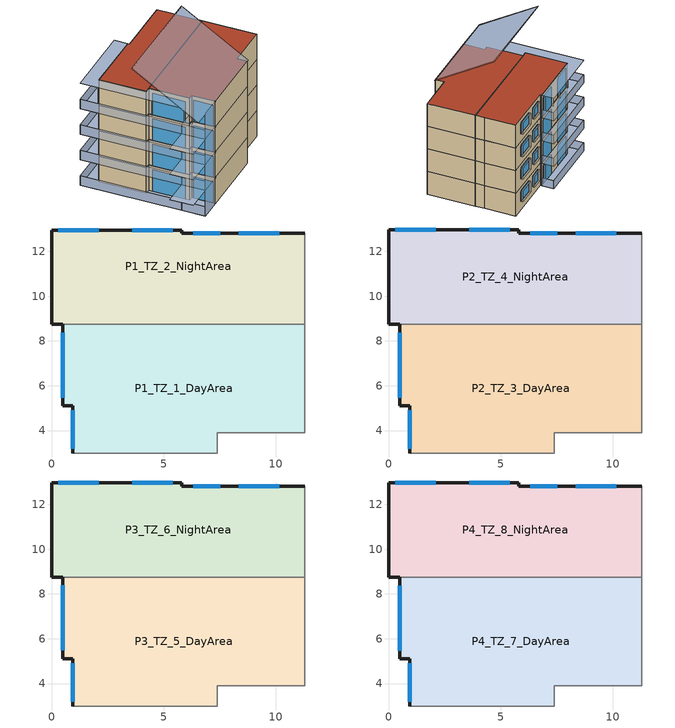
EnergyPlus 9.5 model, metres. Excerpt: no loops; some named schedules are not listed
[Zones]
P1_TZ_1_DayArea
 floor adiabatic (SLAB_INT_FROMABOVE): 11.3,8.75 11.3,3.9 7.4,3.9 7.4,3 0.95,3 0.95,5.1 0.5,5.1 0.5,8.75 z4
 wall outside (FACADE): 0.5,8.75 0.5,5.1 0.95,5.1 0.95,3 z4:6.5
 wall adiabatic (PARTY_WALL): 0.95,3 7.4,3 7.4,3.9 11.3,3.9 11.3,8.75 z4:6.5
 wall to P1_TZ_2_NightArea (PARTITIONS): 11.3,8.75 0.5,8.75 z4:6.5
 window (WINDOW): 0.95,4.91 0.95,3.18 / 0.5,8.37 0.5,5.47 z4:6.1
P1_TZ_2_NightArea
 floor outside (SLAB_INT_FROMABOVE): 11.3,12.8 11.3,9.7 0,9.7 0,12.95 5.8,12.95 5.8,12.8 z4
 floor adiabatic (SLAB_INT_FROMABOVE): 11.3,9.7 11.3,8.75 0,8.75 0,9.7 z4
 wall outside (FACADE): 11.3,12.8 5.8,12.8 5.8,12.95 0,12.95 0,8.75 0.5,8.75 z4:6.5
 wall adiabatic (PARTY_WALL): 11.3,8.75 11.3,9.7 11.3,12.8 z4:6.5
 window (WINDOW): 7.53,12.8 6.32,12.8 / 10.15,12.8 8.35,12.8 z4.9:6.1; 2.1,12.95 0.3,12.95 / 5.4,12.95 3.6,12.95 z4:6.1
P2_TZ_3_DayArea
 floor to P1_TZ_1_DayArea (SLAB_INT_FROMABOVE): 11.3,8.75 11.3,3.9 7.4,3.9 7.4,3 0.95,3 0.95,5.1 0.5,5.1 0.5,8.75 z6.5
 wall outside (FACADE): 0.5,8.75 0.5,5.1 0.95,5.1 0.95,3 z6.5:9
 wall adiabatic (PARTY_WALL): 0.95,3 7.4,3 7.4,3.9 11.3,3.9 11.3,8.75 z6.5:9
 wall to P2_TZ_4_NightArea (PARTITIONS): 11.3,8.75 0.5,8.75 z6.5:9
 window (WINDOW): 0.95,4.91 0.95,3.18 / 0.5,8.37 0.5,5.47 z6.5:8.6
P2_TZ_4_NightArea
 floor to P1_TZ_2_NightArea (SLAB_INT_FROMABOVE): 11.3,12.8 11.3,8.75 0,8.75 0,12.95 5.8,12.95 5.8,12.8 z6.5
 wall outside (FACADE): 11.3,12.8 5.8,12.8 5.8,12.95 0,12.95 0,8.75 0.5,8.75 z6.5:9
 wall adiabatic (PARTY_WALL): 11.3,8.75 11.3,9.7 11.3,12.8 z6.5:9
 window (WINDOW): 7.53,12.8 6.32,12.8 / 10.15,12.8 8.35,12.8 z7.4:8.6; 2.1,12.95 0.3,12.95 / 5.4,12.95 3.6,12.95 z6.5:8.6
P3_TZ_5_DayArea
 floor to P2_TZ_3_DayArea (SLAB_INT_FROMABOVE): 11.3,8.75 11.3,3.9 7.4,3.9 7.4,3 0.95,3 0.95,5.1 0.5,5.1 0.5,8.75 z9
 wall outside (FACADE): 0.5,8.75 0.5,5.1 0.95,5.1 0.95,3 z9:11.5
 wall adiabatic (PARTY_WALL): 0.95,3 7.4,3 7.4,3.9 11.3,3.9 11.3,8.75 z9:11.5
 wall to P3_TZ_6_NightArea (PARTITIONS): 11.3,8.75 0.5,8.75 z9:11.5
 window (WINDOW): 0.95,4.91 0.95,3.18 / 0.5,8.38 0.5,5.48 z9:11.1
P3_TZ_6_NightArea
 floor to P2_TZ_4_NightArea (SLAB_INT_FROMABOVE): 11.3,12.8 11.3,8.75 0,8.75 0,12.95 5.8,12.95 5.8,12.8 z9
 wall outside (FACADE): 11.3,12.8 5.8,12.8 5.8,12.95 0,12.95 0,8.75 0.5,8.75 z9:11.5
 wall adiabatic (PARTY_WALL): 11.3,8.75 11.3,9.7 11.3,12.8 z9:11.5
 window (WINDOW): 7.53,12.8 6.32,12.8 / 10.15,12.8 8.35,12.8 z9.9:11.1; 2.1,12.95 0.3,12.95 / 5.4,12.95 3.6,12.95 z9:11.1
P4_TZ_7_DayArea
 floor to P3_TZ_5_DayArea (SLAB_INT_FROMABOVE): 11.3,8.75 11.3,3.9 7.4,3.9 7.4,3 0.95,3 0.95,5.1 0.5,5.1 0.5,8.75 z11.5
 wall outside (FACADE): 0.5,8.75 0.5,5.1 0.95,5.1 0.95,3 z11.5:14
 wall adiabatic (PARTY_WALL): 0.95,3 7.4,3 7.4,3.9 11.3,3.9 11.3,8.75 z11.5:14
 wall to P4_TZ_8_NightArea (PARTITIONS): 11.3,8.75 0.5,8.75 z11.5:14
 window (WINDOW): 0.95,4.91 0.95,3.18 / 0.5,8.36 0.5,5.46 z11.5:13.6
 roof outside (ROOF): 0.5,8.75 0.5,5.1 0.95,5.1 0.95,3 7.4,3 7.4,3.9 11.3,3.9 11.3,8.75 z14
P4_TZ_8_NightArea
 floor to P3_TZ_6_NightArea (SLAB_INT_FROMABOVE): 11.3,12.8 11.3,8.75 0,8.75 0,12.95 5.8,12.95 5.8,12.8 z11.5
 wall outside (FACADE): 11.3,12.8 5.8,12.8 5.8,12.95 0,12.95 0,8.75 0.5,8.75 z11.5:14
 wall adiabatic (PARTY_WALL): 11.3,8.75 11.3,9.7 11.3,12.8 z11.5:14
 window (WINDOW): 7.53,12.8 6.32,12.8 / 10.15,12.8 8.35,12.8 z12.4:13.6; 2.1,12.95 0.3,12.95 / 5.4,12.95 3.6,12.95 z11.5:13.6
 roof outside (ROOF): 0,12.95 0,8.75 11.3,8.75 11.3,12.8 5.8,12.8 5.8,12.95 z14
shading: 5.8,12.95 5.8,14.15 / 5.8,14.15 -1.05,14.15 / 0.5,5.1 -1.05,5.11 / -1.05,14.15 -1.05,5.11 / -1.05,5.11 -1.05,3 z4:4.9; 0.95,3 -1.05,3 z6.5:9; 0.95,3 -1.05,3 z4:6.5; 0.5,5.1 -1.05,5.11 / 5.8,12.95 5.8,14.15 / 5.8,14.15 -1.05,14.15 / -1.05,14.15 -1.05,5.11 / -1.05,5.11 -1.05,3 z6.5:7.4; 10.15,12.8 10.15,13 / 8.35,13 8.35,12.8 / 7.53,12.8 7.53,13 / 6.32,13 6.32,12.8 z4.9:6.1; 0.75,3.19 0.95,3.19 / 0.75,4.91 0.95,4.91 z8.99:11.09; 0.5,5.1 -1.05,5.11 / 5.8,12.95 5.8,14.15 / 5.8,14.15 -1.05,14.15 / -1.05,14.15 -1.05,5.11 / -1.05,5.11 -1.05,3 z9:9.9; 0.3,5.47 0.5,5.47 z9:11.1; 0.95,3 -1.05,3 z9:11.5; 0.5,5.1 -1.05,5.11 / 5.8,12.95 5.8,14.15 / 5.8,14.15 -1.05,14.15 / -1.05,14.15 -1.05,5.11 / -1.05,5.11 -1.05,3 z11.5:12.4; 0.3,5.47 0.5,5.47 / 3.6,13.15 3.6,12.95 / 0.3,8.38 0.5,8.38 / 0.3,13.15 0.3,12.95 / 2.1,12.95 2.1,13.15 / 5.4,12.95 5.4,13.15 z11.5:13.6; 0.95,3 -1.05,3 z11.5:14; 6.32,13 6.32,12.8 / 10.15,12.8 10.15,13 / 8.35,13 8.35,12.8 / 7.53,12.8 7.53,13 z12.4:13.6; 0.75,4.91 0.95,4.91 / 0.75,3.19 0.95,3.19 z11.49:13.59; 10.15,12.8 10.15,13 / 6.32,13 6.32,12.8 / 7.53,12.8 7.53,13 / 8.35,13 8.35,12.8 z7.4:8.6; 5.4,12.95 5.4,13.15 / 0.75,3.19 0.95,3.19 / 0.75,4.92 0.95,4.92 z4:6.1; 0.75,3.19 0.95,3.19 / 0.75,4.91 0.95,4.91 z6.49:8.59; 10.15,12.8 10.15,13 / 8.35,13 8.35,12.8 / 6.32,13 6.32,12.8 / 7.53,12.8 7.53,13 z9.9:11.1; 0,8.75 0,5.1 0.5,5.1 -1.05,5.1 -1.05,3 0.95,3 0.95,5.1 0.5,5.1 0.5,8.75 z4; -1.05,14.15 -1.05,3 0.95,3 0.95,5.1 0.5,5.1 0.5,8.75 0,8.75 0,12.95 5.8,12.95 5.8,14.15 z14; -1.05,14.15 -1.05,5.11 0,5.1 0,12.95 5.8,12.95 5.8,14.15 z4; -1.05,14.15 -1.05,5.11 0,5.1 0,12.95 5.8,12.95 5.8,14.15 z6.5; 0.5,5.1 -1.05,5.1 -1.05,5.11 z9; 0,8.75 0,5.1 -1.05,5.11 -1.05,3 0.95,3 0.95,5.1 0.5,5.1 0.5,8.75 z9; 0,8.75 0,5.1 0.5,5.1 -1.05,5.1 -1.05,3 0.95,3 0.95,5.1 0.5,5.1 0.5,8.75 z6.5; -1.05,5.11 -1.05,5.1 0.5,5.1 z6.5; -1.05,14.15 -1.05,5.11 0,5.1 0,12.95 5.8,12.95 5.8,14.15 z6.5; -3.45,5.1 -3.45,3 -1.05,3 -1.05,5.1 z6.5; -1.05,14.15 -1.05,5.11 0,5.1 0,12.95 5.8,12.95 5.8,14.15 z9; 0,8.75 0,5.1 0.5,5.1 -1.05,5.1 -1.05,3 0.95,3 0.95,5.1 0.5,5.1 0.5,8.75 z9; -1.05,5.11 -1.05,5.1 0.5,5.1 z9; 0.3,8.38 0.3,5.47 0.5,5.47 0.5,8.38 z11.1; -3.45,5.1 -3.45,3 -1.05,3 -1.05,5.1 z9; -1.05,14.15 -1.05,5.11 0,5.1 0,12.95 5.8,12.95 5.8,14.15 z11.5; 0,8.75 0,5.1 0.5,5.1 -1.05,5.1 -1.05,3 0.95,3 0.95,5.1 0.5,5.1 0.5,8.75 z11.5; 3.6,13.15 3.6,12.95 5.4,12.95 5.4,13.15 z13.6; -1.05,5.11 -1.05,5.1 0.5,5.1 z11.5; 0.3,13.15 0.3,12.95 2.1,12.95 2.1,13.15 z13.6; 0.3,8.38 0.3,5.47 0.5,5.47 0.5,8.38 z13.6; 6.32,13 6.32,12.8 7.53,12.8 7.53,13 z13.6; 0.75,4.91 0.75,3.19 0.95,3.19 0.95,4.91 z13.59; -3.45,5.1 -3.45,3 -1.05,3 -1.05,5.1 z11.5; 8.35,13 8.35,12.8 10.15,12.8 10.15,13 z7.4; 8.35,13 8.35,12.8 10.15,12.8 10.15,13 z6.1; 8.35,13 8.35,12.8 10.15,12.8 10.15,13 z4.9; 6.32,13 6.32,12.8 7.53,12.8 7.53,13 z6.1; 6.32,13 6.32,12.8 7.53,12.8 7.53,13 z4.9; 0.75,4.91 0.75,3.18 0.95,3.18 0.95,4.91 z8.59; 0.75,4.92 0.75,3.19 0.95,3.19 0.95,4.92 z6.1; 6.32,13 6.32,12.8 7.53,12.8 7.53,13 z8.6; 6.32,13 6.32,12.8 7.53,12.8 7.53,13 z11.1; 6.32,13 6.32,12.8 7.53,12.8 7.53,13 z7.4; 6.32,13 6.32,12.8 7.53,12.8 7.53,13 z9.9; 6.32,13 6.32,12.8 7.53,12.8 7.53,13 z12.4; 8.35,13 8.35,12.8 10.15,12.8 10.15,13 z9.9; 8.35,13 8.35,12.8 10.15,12.8 10.15,13 z12.4; 8.35,13 8.35,12.8 10.15,12.8 10.15,13 z8.6; 8.35,13 8.35,12.8 10.15,12.8 10.15,13 z11.1; 8.35,13 8.35,12.8 10.15,12.8 10.15,13 z13.6; 7.54,8.95,17.69 7.54,3.01,13.98 -2.46,3.01,13.98 -2.46,8.95,17.69; 7.54,8.94,17.71 7.54,8.95,17.69 -2.46,8.95,17.69 -2.46,8.94,17.71; 7.54,3,14 7.54,3.01,13.98 7.54,8.95,17.69 7.54,8.94,17.71; -2.46,8.94,17.71 -2.46,8.95,17.69 -2.46,3.01,13.98 -2.46,3,14; -2.46,3,14 -2.46,3.01,13.98 7.54,3.01,13.98 7.54,3,14; -2.46,8.94,17.71 -2.46,3,14 7.54,3,14 7.54,8.94,17.71
[Building]
Building: North Axis {deg}=0; Terrain=Suburbs; Loads Convergence Tolerance Value {W}=0.04; Temperature Convergence Tolerance Value {deltaC}=0.4; Solar Distribution=FullExterior; Maximum Number of Warmup Days=25; Minimum Number of Warmup Days=6
[Site:Location]
Irec_Tarrasa: Latitude {deg}=41.5715; Longitude {deg}=2.01178; Time Zone {hr}=1; Elevation {m}=316
[SizingPeriod:DesignDay] Day of Month=15; Humidity Condition Type=WetBulb; Barometric Pressure {Pa}=101252.9; Wind Direction {deg}=0; Rain Indicator=No; Snow Indicator=No
Name | Month | Day Type | Maximum Dry-Bulb Temperature {C} | Daily Dry-Bulb Temperature Range {deltaC} | Wetbulb or DewPoint at Maximum Dry-Bulb {C} | Wind Speed {m/s} | Daylight Saving Time Indicator | Solar Model Indicator | Sky Clearness
Summer Design Day in Sitio (01-01:31-12) Jul | 7 | SummerDesignDay | 30.2 | 7.5 | 23.6 | 0 | Yes | ASHRAEClearSky | 0.98
Winter Design Day in Sitio (01-01:31-12) | 1 | WinterDesignDay | 1.2 | 0 | 1.2 | 11.1 | No |  | 0
[Site:GroundTemperature:BuildingSurface]
18, 18, 18, 18, 18, 18, 18, 18, 18, 18, 18, 18
[Site:GroundTemperature:FCfactorMethod]
9.17, 8.53, 9.66, 11.44, 16.1, 19.7, 22.12, 22.86, 21.6, 18.81, 15.08, 11.62
[Site:GroundTemperature:Shallow]
18, 18, 18, 18, 18, 18, 18, 18, 18, 18, 18, 18
[Site:GroundTemperature:Deep]
18, 18, 18, 18, 18, 18, 18, 18, 18, 18, 18, 18
[Site:GroundReflectance]
0.2, 0.2, 0.2, 0.2, 0.2, 0.2, 0.2, 0.2, 0.2, 0.2, 0.2, 0.2
[Site:GroundReflectance:SnowModifier]
2, 2
[Site:WaterMainsTemperature]
Calculation Method=Correlation; Annual Average Outdoor Air Temperature {C}=10; Maximum Difference In Monthly Average Outdoor Air Temperatures {deltaC}=20
[Site:GroundTemperature:Undisturbed:KusudaAchenbach]
Ground Heat Exchanger Vertical Borehole Ground Temps: 0.6926, 920, 2551.09, 13.375, 3.2, 8
[Material] Roughness=Smooth; Thermal Absorptance=0.9; Solar Absorptance=0.7; Visible Absorptance=0.7
Name | Thickness {m} | Conductivity {W/m-K} | Density {kg/m3} | Specific Heat {J/kg-K}
Cement_Mortar_0.04 | 0.04 | 1.4 | 2000 | 1000
Flooring_0.02 | 0.02 | 2.3 | 2600 | 1000
Hollor_Brick_0.07_heavyIREC | 0.07 | 0.49 | 1200 | 920
Hollow_Brick_0.05_heavyIREC | 0.05 | 0.49 | 1200 | 920
Hollow_Brick_0.14_heavyIREC | 0.14 | 0.49 | 1200 | 920
Insulation_EPS_0.015 | 0.015 | 0.04 | 15 | 1450
Insulation_XPS_0.05 | 0.05 | 0.04 | 80 | 1450
Plaster_Ext_0.02 | 0.02 | 0.87 | 1600 | 1000
Plaster_In_0.02 | 0.02 | 0.3 | 800 | 1080
Roof_Tile_0.008 | 0.008 | 230 | 2700 | 880
Slab_Unid_ConcreteBlocks_0.2_heavyIREC | 0.2 | 1.25 | 1500 | 1000
[Material:AirGap]
Air_Gap_0.2: Thermal Resistance {m2-K/W}=0.18
[WindowMaterial:SimpleGlazingSystem]
Glass_4/6/6+Aluminium_Frame: U-Factor {W/m2-K}=3.4; Solar Heat Gain Coefficient=0.79; Visible Transmittance=0.82
[Construction]
FACADE: Plaster_Ext_0.02, Hollow_Brick_0.14_heavyIREC, Insulation_EPS_0.015, Hollow_Brick_0.05_heavyIREC, Plaster_In_0.02
PARTITIONS: Plaster_In_0.02, Hollor_Brick_0.07_heavyIREC, Plaster_In_0.02
PARTY_WALL: Plaster_In_0.02, Hollow_Brick_0.14_heavyIREC, Plaster_In_0.02
ROOF: Roof_Tile_0.008, Air_Gap_0.2, Insulation_XPS_0.05, Plaster_In_0.02, Slab_Unid_ConcreteBlocks_0.2_heavyIREC, Cement_Mortar_0.04, Flooring_0.02
SLAB_INT_FROMABOVE: Plaster_In_0.02, Slab_Unid_ConcreteBlocks_0.2_heavyIREC, Cement_Mortar_0.04, Flooring_0.02
WINDOW: Glass_4/6/6+Aluminium_Frame
[Zone] Part of Total Floor Area=Yes
P1_TZ_1_DayArea; P1_TZ_2_NightArea; P2_TZ_3_DayArea; P2_TZ_4_NightArea; P3_TZ_5_DayArea; P3_TZ_6_NightArea; P4_TZ_7_DayArea; P4_TZ_8_NightArea
[InternalMass] Construction=PARTITIONS
Name | Zone or ZoneList | Surface Area {m2}
PART_P1_TZ1_1 | P1_TZ_1_DayArea | 4.5
PART_P1_TZ1_2 | P1_TZ_1_DayArea | 3
PART_P1_TZ1_3 | P1_TZ_1_DayArea | 2.875
PART_P1_TZ1_4 | P1_TZ_1_DayArea | 5.25
PART_P1_TZ1_5 | P1_TZ_1_DayArea | 7.875
PART_P1_TZ1_7 | P1_TZ_1_DayArea | 4.25
PART_P1_TZ1_8 | P1_TZ_1_DayArea | 9.125
PART_P1_TZ1_9 | P1_TZ_1_DayArea | 16.125
PART_P1_TZ2_1 | P1_TZ_2_NightArea | 10.125
PART_P1_TZ2_2 | P1_TZ_2_NightArea | 7
PART_P1_TZ2_3 | P1_TZ_2_NightArea | 8.125
PART_P1_TZ2_4 | P1_TZ_2_NightArea | 5.625
PART_P1_TZ2_5 | P1_TZ_2_NightArea | 2.375
PART_P1_TZ2_6 | P1_TZ_2_NightArea | 7.75
PART_P2_TZ3_2 | P2_TZ_3_DayArea | 4.5
PART_P2_TZ3_3 | P2_TZ_3_DayArea | 16.125
PART_P2_TZ3_4 | P2_TZ_3_DayArea | 3
PART_P2_TZ3_5 | P2_TZ_3_DayArea | 9.125
PART_P2_TZ3_6 | P2_TZ_3_DayArea | 2.875
PART_P2_TZ3_7 | P2_TZ_3_DayArea | 7.875
PART_P2_TZ3_8 | P2_TZ_3_DayArea | 5.25
PART_P2_TZ3_9 | P2_TZ_3_DayArea | 4.25
PART_P2_TZ4_1 | P2_TZ_4_NightArea | 8.125
PART_P2_TZ4_2 | P2_TZ_4_NightArea | 10.125
PART_P2_TZ4_3 | P2_TZ_4_NightArea | 7
PART_P2_TZ4_4 | P2_TZ_4_NightArea | 7.75
PART_P2_TZ4_5 | P2_TZ_4_NightArea | 2.375
PART_P2_TZ4_6 | P2_TZ_4_NightArea | 5.625
PART_P3_TZ5_1 | P3_TZ_5_DayArea | 16.125
PART_P3_TZ5_2 | P3_TZ_5_DayArea | 5.25
PART_P3_TZ5_3 | P3_TZ_5_DayArea | 3
PART_P3_TZ5_4 | P3_TZ_5_DayArea | 2.875
PART_P3_TZ5_5 | P3_TZ_5_DayArea | 4.5
PART_P3_TZ5_6 | P3_TZ_5_DayArea | 7.875
PART_P3_TZ5_7 | P3_TZ_5_DayArea | 9.125
PART_P3_TZ5_8 | P3_TZ_5_DayArea | 4.25
PART_P3_TZ6_1 | P3_TZ_6_NightArea | 7
PART_P3_TZ6_2 | P3_TZ_6_NightArea | 8.125
PART_P3_TZ6_3 | P3_TZ_6_NightArea | 2.375
PART_P3_TZ6_4 | P3_TZ_6_NightArea | 7.75
PART_P3_TZ6_5 | P3_TZ_6_NightArea | 10.125
PART_P3_TZ6_6 | P3_TZ_6_NightArea | 5.625
PART_P4_TZ7_1 | P4_TZ_7_DayArea | 16.125
PART_P4_TZ7_2 | P4_TZ_7_DayArea | 5.25
PART_P4_TZ7_3 | P4_TZ_7_DayArea | 3
PART_P4_TZ7_4 | P4_TZ_7_DayArea | 2.875
PART_P4_TZ7_5 | P4_TZ_7_DayArea | 4.5
PART_P4_TZ7_6 | P4_TZ_7_DayArea | 7.875
PART_P4_TZ7_7 | P4_TZ_7_DayArea | 9.125
PART_P4_TZ7_8 | P4_TZ_7_DayArea | 4.25
PART_P4_TZ8_1 | P4_TZ_8_NightArea | 7
PART_P4_TZ8_2 | P4_TZ_8_NightArea | 8.125
PART_P4_TZ8_3 | P4_TZ_8_NightArea | 2.375
PART_P4_TZ8_4 | P4_TZ_8_NightArea | 7.75
PART_P4_TZ8_5 | P4_TZ_8_NightArea | 10.125
PART_P4_TZ8_6 | P4_TZ_8_NightArea | 5.625
[People] Number of People Calculation Method=People; Number of People=1; Activity Level Schedule=Activity_level_110.7; Carbon Dioxide Generation Rate {m3/s-W}=3.82e-08; Enable ASHRAE 55 Comfort Warnings=No; Mean Radiant Temperature Calculation Type=ZoneAveraged; Work Efficiency Schedule=Off; Clothing Insulation Calculation Method=ClothingInsulationSchedule; Air Velocity Schedule=AirVelocitySchedule_0.137; Thermal Comfort Model 1 Type=Fanger
Name | Zone or ZoneList | Number of People Schedule | Clothing Insulation Schedule
People P1_TZ_1_DayArea | P1_TZ_1_DayArea | PeopleZoneTZ1Yearly | Clothing_1_0.5_1
People P1_TZ_2_NightArea | P1_TZ_2_NightArea | PeopleZoneTZ2Yearly | Clothing_1_0.5_1night
People P2_TZ_3_DayArea | P2_TZ_3_DayArea | PeopleZoneTZ3Yearly | Clothing_1_0.5_1
People P2_TZ_4_NightArea | P2_TZ_4_NightArea | PeopleZoneTZ4Yearly | Clothing_1_0.5_1night
People P3_TZ_5_DayArea | P3_TZ_5_DayArea | PeopleZoneTZ5Yearly | Clothing_1_0.5_1
People P3_TZ_6_NightArea | P3_TZ_6_NightArea | PeopleZoneTZ6Yearly | Clothing_1_0.5_1night
People P4_TZ_7_DayArea | P4_TZ_7_DayArea | PeopleZoneTZ7Yearly | Clothing_1_0.5_1
People P4_TZ_8_NightArea | P4_TZ_8_NightArea | PeopleZoneTZ8Yearly | Clothing_1_0.5_1night
[Lights] Design Level Calculation Method=Watts/Area; Watts per Zone Floor Area {W/m2}=4; Fraction Radiant=0.42; Fraction Visible=0.18; Fraction Replaceable=1; Return Air Fraction Calculated from Plenum Temperature=No
Name | Zone or ZoneList | Schedule
TZ1_LIGHTS | P1_TZ_1_DayArea | LightZoneTZ1Yearly
TZ2_LIGHTS | P1_TZ_2_NightArea | LightZoneTZ2Yearly
TZ3_LIGHTS | P2_TZ_3_DayArea | LightZoneTZ3Yearly
TZ4_LIGHTS | P2_TZ_4_NightArea | LightZoneTZ4Yearly
TZ5_LIGHTS | P3_TZ_5_DayArea | LightZoneTZ5Yearly
TZ6_LIGHTS | P3_TZ_6_NightArea | LightZoneTZ6Yearly
TZ7_LIGHTS | P4_TZ_7_DayArea | LightZoneTZ7Yearly
TZ8_LIGHTS | P4_TZ_8_NightArea | LightZoneTZ8Yearly
[ElectricEquipment] Design Level Calculation Method=EquipmentLevel; Fraction Latent=0; Fraction Radiant=0
Name | Zone or ZoneList | Schedule | Design Level {W} | Fraction Lost
TZ1_ElectricAPP | P1_TZ_1_DayArea | AppliancesZoneTZ1Yearly | 1 | 0.7
TZ2_ElectricAPP | P1_TZ_2_NightArea | AppliancesZoneTZ2Yearly | 1 | 0.7
TZ3_ElectricAPP | P2_TZ_3_DayArea | AppliancesZoneTZ3Yearly | 1 | 0.7
TZ4_ElectricAPP | P2_TZ_4_NightArea | AppliancesZoneTZ4Yearly | 1 | 0.7
TZ5_ElectricAPP | P3_TZ_5_DayArea | AppliancesZoneTZ5Yearly | 1 | 0.7
TZ6_ElectricAPP | P3_TZ_6_NightArea | AppliancesZoneTZ6Yearly | 1 | 0.7
TZ7_ElectricAPP | P4_TZ_7_DayArea | AppliancesZoneTZ7Yearly | 1 | 0.7
TZ8_ElectricAPP | P4_TZ_8_NightArea | AppliancesZoneTZ8Yearly | 1 | 0.7
EV_fakeConsumption | P3_TZ_6_NightArea | EVdischarge_Dw3_schedule | 3700 | 1
[Daylighting:Controls] Daylighting Method=Splitflux; Lighting Control Type=Stepped; Minimum Input Power Fraction for Continuous or ContinuousOff Dimming Control=0; Minimum Light Output Fraction for Continuous or ContinuousOff Dimming Control=0; Number of Stepped Control Steps=1; Probability Lighting will be Reset When Needed in Manual Stepped Control=1; Glare Calculation Azimuth Angle of View Direction Clockwise from Zone y-Axis {deg}=0; Maximum Allowable Discomfort Glare Index=22; Fraction of Zone Controlled by Reference Point 1=1; Illuminance Setpoint at Reference Point 1 {lux}=200
Name | Zone | Glare Calculation Daylighting Reference Point | Daylighting Reference Point 1
LightingControl_TZ1 | P1_TZ_1_DayArea | Point_TZ1 | Point_TZ1
LightingControl_TZ3 | P2_TZ_3_DayArea | Point_TZ3 | Point_TZ3
LightingControl_TZ5 | P3_TZ_5_DayArea | Point_TZ5 | Point_TZ5
LightingControl_TZ7 | P4_TZ_7_DayArea | Point_TZ7 | Point_TZ7
[ZoneInfiltration:DesignFlowRate] Schedule=ON_VENT_YEARLY; Design Flow Rate Calculation Method=Flow/zone; Design Flow Rate {m3/s}=0.167; Constant Term Coefficient=1; Temperature Term Coefficient=0; Velocity Term Coefficient=0; Velocity Squared Term Coefficient=0
Name | Zone or ZoneList
P4_TZ_7_DayArea Infiltration | P4_TZ_7_DayArea
P4_TZ_8_NightArea Infiltration | P4_TZ_8_NightArea
P2_TZ_4_NightArea Infiltration | P2_TZ_4_NightArea
P2_TZ_3_DayArea Infiltration | P2_TZ_3_DayArea
P1_TZ_2_NightArea Infiltration | P1_TZ_2_NightArea
P1_TZ_1_DayArea Infiltration | P1_TZ_1_DayArea
P3_TZ_5_DayArea Infiltration | P3_TZ_5_DayArea
P3_TZ_6_NightArea Infiltration | P3_TZ_6_NightArea
[GroundHeatExchanger:System]
Ground Heat Exchanger Vertical Borehole: Design Flow Rate {m3/s}=0.001472; Undisturbed Ground Temperature Model Type=Site:GroundTemperature:Undisturbed:KusudaAchenbach; Undisturbed Ground Temperature Model=Ground Heat Exchanger Vertical Borehole Ground Temps; Ground Thermal Conductivity {W/m-K}=0.6926; Ground Thermal Heat Capacity {J/m3-K}=2.347e+06; GHE:Vertical:ResponseFactors Object=Ground Heat Exchanger Vertical Borehole Response Factors
[GroundHeatExchanger:Vertical:Properties]
Ground Heat Exchanger Vertical Borehole Properties: Depth of Top of Borehole {m}=1; Borehole Length {m}=76; Borehole Diameter {m}=0.127; Grout Thermal Conductivity {W/m-K}=0.6926; Grout Thermal Heat Capacity {J/m3-K}=3.90E+06; Pipe Thermal Conductivity {W/m-K}=0.38; Pipe Thermal Heat Capacity {J/m3-K}=1.77E+06; Pipe Outer Diameter {m}=0.0266667; Pipe Thickness {m}=0.00241285; U-Tube Distance {m}=0.0253977
[GroundHeatExchanger:ResponseFactors]
Ground Heat Exchanger Vertical Borehole Response Factors: GHE:Vertical:Properties Object=Ground Heat Exchanger Vertical Borehole Properties; Number of Boreholes=48; G-Function Reference Ratio=0.000836; g-Function Ln(T/Ts) Value 1=-15.7958; g-Function g Value 1=-0.868005; g-Function Ln(T/Ts) Value 2=-15.6469; g-Function g Value 2=-0.841532; g-Function Ln(T/Ts) Value 3=-15.498; g-Function g Value 3=-0.813862; g-Function Ln(T/Ts) Value 4=-15.3491; g-Function g Value 4=-0.784824; g-Function Ln(T/Ts) Value 5=-15.2003; g-Function g Value 5=-0.754311; g-Function Ln(T/Ts) Value 6=-15.0514; g-Function g Value 6=-0.72226; g-Function Ln(T/Ts) Value 7=-14.9025; g-Function g Value 7=-0.688635; g-Function Ln(T/Ts) Value 8=-14.7536; g-Function g Value 8=-0.653424; g-Function Ln(T/Ts) Value 9=-14.6047; g-Function g Value 9=-0.616633; g-Function Ln(T/Ts) Value 10=-14.4558; g-Function g Value 10=-0.578288; g-Function Ln(T/Ts) Value 11=-14.3069; g-Function g Value 11=-0.538426; g-Function Ln(T/Ts) Value 12=-14.158; g-Function g Value 12=-0.497093; g-Function Ln(T/Ts) Value 13=-14.0091; g-Function g Value 13=-0.454339; g-Function Ln(T/Ts) Value 14=-13.8602; g-Function g Value 14=-0.410206; g-Function Ln(T/Ts) Value 15=-13.7113; g-Function g Value 15=-0.364726; g-Function Ln(T/Ts) Value 16=-13.5624; g-Function g Value 16=-0.317904; g-Function Ln(T/Ts) Value 17=-13.4135; g-Function g Value 17=-0.269714; g-Function Ln(T/Ts) Value 18=-13.2646; g-Function g Value 18=-0.220096; g-Function Ln(T/Ts) Value 19=-13.1157; g-Function g Value 19=-0.168953; g-Function Ln(T/Ts) Value 20=-12.9668; g-Function g Value 20=-0.116163; g-Function Ln(T/Ts) Value 21=-12.8179; g-Function g Value 21=-0.061585; g-Function Ln(T/Ts) Value 22=-12.669; g-Function g Value 22=-0.005079; g-Function Ln(T/Ts) Value 23=-12.5202; g-Function g Value 23=0.05348; g-Function Ln(T/Ts) Value 24=-12.3713; g-Function g Value 24=0.114187; g-Function Ln(T/Ts) Value 25=-12.2224; g-Function g Value 25=0.177098; g-Function Ln(T/Ts) Value 26=-12.0735; g-Function g Value 26=0.242221; g-Function Ln(T/Ts) Value 27=-11.9246; g-Function g Value 27=0.309516; g-Function Ln(T/Ts) Value 28=-11.7757; g-Function g Value 28=0.378895; g-Function Ln(T/Ts) Value 29=-11.6268; g-Function g Value 29=0.45023; g-Function Ln(T/Ts) Value 30=-11.4779; g-Function g Value 30=0.52336; g-Function Ln(T/Ts) Value 31=-11.329; g-Function g Value 31=0.598093; g-Function Ln(T/Ts) Value 32=-11.1801; g-Function g Value 32=0.674224; g-Function Ln(T/Ts) Value 33=-11.0312; g-Function g Value 33=0.751534; g-Function Ln(T/Ts) Value 34=-10.8823; g-Function g Value 34=0.829805; g-Function Ln(T/Ts) Value 35=-10.7334; g-Function g Value 35=0.908825; g-Function Ln(T/Ts) Value 36=-10.5845; g-Function g Value 36=0.988392; g-Function Ln(T/Ts) Value 37=-10.4356; g-Function g Value 37=1.068324; g-Function Ln(T/Ts) Value 38=-10.2867; g-Function g Value 38=1.148459; g-Function Ln(T/Ts) Value 39=-10.1378; g-Function g Value 39=1.228656; g-Function Ln(T/Ts) Value 40=-9.98895; g-Function g Value 40=1.308799; g-Function Ln(T/Ts) Value 41=-9.84005; g-Function g Value 41=1.388797; g-Function Ln(T/Ts) Value 42=-9.69116; g-Function g Value 42=1.468579; g-Function Ln(T/Ts) Value 43=-9.54226; g-Function g Value 43=1.548092; g-Function Ln(T/Ts) Value 44=-9.39337; g-Function g Value 44=1.627303; g-Function Ln(T/Ts) Value 45=-9.24447; g-Function g Value 45=1.706193; g-Function Ln(T/Ts) Value 46=-9.09558; g-Function g Value 46=1.784752; g-Function Ln(T/Ts) Value 47=-8.94668; g-Function g Value 47=1.862983; g-Function Ln(T/Ts) Value 48=-8.79779; g-Function g Value 48=1.940892; g-Function Ln(T/Ts) Value 49=-8.64889; g-Function g Value 49=2.018493; g-Function Ln(T/Ts) Value 50=-8.5; g-Function g Value 50=2.157703; g-Function Ln(T/Ts) Value 51=-7.8; g-Function g Value 51=2.501703; g-Function Ln(T/Ts) Value 52=-7.2; g-Function g Value 52=2.797436; g-Function Ln(T/Ts) Value 53=-6.5; g-Function g Value 53=3.152968; g-Function Ln(T/Ts) Value 54=-5.9; g-Function g Value 54=3.505222; g-Function Ln(T/Ts) Value 55=-5.2; g-Function g Value 55=4.087506; g-Function Ln(T/Ts) Value 56=-4.5; g-Function g Value 56=5.02706; g-Function Ln(T/Ts) Value 57=-3.963; g-Function g Value 57=5.984993; g-Function Ln(T/Ts) Value 58=-3.27; g-Function g Value 58=7.978769; g-Function Ln(T/Ts) Value 59=-2.864; g-Function g Value 59=9.421897; g-Function Ln(T/Ts) Value 60=-2.577; g-Function g Value 60=10.5647; g-Function Ln(T/Ts) Value 61=-2.171; g-Function g Value 61=12.3005; g-Function Ln(T/Ts) Value 62=-1.884; g-Function g Value 62=13.5863; g-Function Ln(T/Ts) Value 63=-1.191; g-Function g Value 63=16.6379; g-Function Ln(T/Ts) Value 64=-0.497; g-Function g Value 64=19.4823; g-Function Ln(T/Ts) Value 65=-0.274; g-Function g Value 65=20.2686; g-Function Ln(T/Ts) Value 66=-0.051; g-Function g Value 66=20.9871; g-Function Ln(T/Ts) Value 67=0.196; g-Function g Value 67=21.6847; g-Function Ln(T/Ts) Value 68=0.419; g-Function g Value 68=22.2335; g-Function Ln(T/Ts) Value 69=0.642; g-Function g Value 69=22.7048; g-Function Ln(T/Ts) Value 70=0.873; g-Function g Value 70=23.1172; g-Function Ln(T/Ts) Value 71=1.112; g-Function g Value 71=23.4673; g-Function Ln(T/Ts) Value 72=1.335; g-Function g Value 72=23.7293; g-Function Ln(T/Ts) Value 73=1.679; g-Function g Value 73=24.0285; g-Function Ln(T/Ts) Value 74=2.028; g-Function g Value 74=24.2321; g-Function Ln(T/Ts) Value 75=2.275; g-Function g Value 75=24.3315; g-Function Ln(T/Ts) Value 76=3.003; g-Function g Value 76=24.4938
[EnergyManagementSystem:Sensor]
Name | Output:Variable or Output:Meter Index Key | Output:Variable or Output:Meter
ControlChargeEV | Synerion 24M for electric car | Electric Storage Charge Power
BatChargeEnergy | Synerion 24M | Electric Storage Charge Energy
BatDischargeEnergy | Synerion 24M | Electric Storage Discharge Energy
EVBatChargeEnergy | Synerion 24M for electric car | Electric Storage Charge Energy
EVBatDischargeEnergy | Synerion 24M for electric car | Electric Storage Discharge Energy
PowerPurchased | Whole Building | Facility Total Purchased Electricity Rate
DemandPowerFacility | Whole Building | Facility Total Electricity Demand Rate
EnergyProduced | DC with inverter and Synerion 24M | Electric Load Center Produced Electricity Energy
Pump_onoff | Pump_onoff_sp | Schedule Value
SP_batteryPower | StorageChargeDischargeSchedule | Schedule Value
SP_EVbatteryPower | EVStorageChargeSchedule | Schedule Value
SolarAltitude | Environment | Site Solar Altitude Angle
DiffuseRad | Environment | Site Diffuse Solar Radiation Rate per Area
DirectRad | Environment | Site Direct Solar Radiation Rate per Area
[EnergyManagementSystem:Actuator]
StorageChargeScheduleActuator: Actuated Component Unique=StorageChargeSchedule; Actuated Component Type=Schedule:Compact; Actuated Component Control Type=Schedule Value
[Schedule:Day:Interval]
ON_VENT: No, 07:00, 0.5, 23:00, 0.5, 24:00, 0.5
ON_VENT_nightcooling: No, 07:00, 1, 22:00, 0.5, 24:00, 1
[Schedule:Day:List]
PeopleTz1day1: Average, 60, 0, 0, 0, 0, 0, 0, 0, 0, 0, 0, 0, 0, 0, 1, 1, 1, 0, 0, 0, 1, 2, 2, 2, 0
PeopleTz2day1: Average, 60, 2, 2, 2, 2, 2, 2, 2, 1, 0, 0, 0, 0, 0, 0, 0, 0, 0, 0, 0, 0, 0, 0, 0, 2
PeopleTz7day1; PeopleTz5day1: Average, 60, 0, 0, 0, 0, 0, 0, 0, 0, 0, 0, 0, 0, 0, 2, 2, 1, 1, 0, 1, 1, 2, 3, 3, 0
PeopleTz8day1; PeopleTz6day1: Average, 60, 3, 3, 3, 3, 3, 3, 3, 1, 0, 0, 0, 0, 0, 0, 0, 0, 0, 0, 0, 0, 0, 0, 0, 3
PeopleTz3day1: Average, 60, 0, 0, 0, 0, 0, 0, 0, 0, 0, 0, 0, 0, 1, 2, 3, 2, 1, 1, 1, 1, 3, 4, 4, 0
PeopleTz4day1: Average, 60, 4, 4, 4, 4, 4, 4, 4, 2, 0, 0, 0, 0, 0, 0, 0, 0, 0, 0, 0, 0, 0, 0, 0, 4
LightTz1day1: Average, 60, 0, 0, 0, 0, 0, 0, 0, 0, 0, 0.7, 0.4, 0.15, 0.7, 0.3, 0.15, 0.3, 0.25, 0.25, 0.9, 0.65, 0.35, 0.7, 0, 0
LightTz2day1: Average, 60, 0, 0, 0, 0, 0, 0, 0.1, 0.05, 0, 0, 0, 0, 0, 0, 0, 0, 0, 0, 0, 0, 0, 0, 0.05, 0
LightTz3day1: Average, 60, 0, 0, 0, 0, 0, 0, 0, 0.15, 0.65, 0.35, 0.25, 0.85, 1, 0.75, 0.25, 0.2, 0.8, 0.6, 0.35, 0.7, 0.95, 1, 0.4, 0
LightTz4day1: Average, 60, 0, 0, 0, 0, 0, 0, 0.05, 0, 0, 0, 0, 0, 0, 0, 0, 0, 0, 0, 0, 0, 0, 0, 0, 0
LightTz5day1; LightTz7day1: Average, 60, 0, 0, 0, 0, 0, 0, 0, 0, 0.25, 1, 0.25, 0.4, 0.8, 0.5, 0.75, 0.8, 0.65, 0.9, 1, 0.95, 0.8, 1, 0.4, 0
LightTz6day1; LightTz8day1: Average, 60, 0, 0, 0, 0, 0, 0, 0, 0, 0, 0, 0, 0, 0, 0, 0, 0, 0, 0, 0, 0, 0, 0, 0.05, 0
AppliancesTz1day1: Average, 60, 0, 0, 0, 0, 0, 0, 0, 0, 123.191, 189.552, 228.67, 283.749, 369.841, 377.641, 387.131, 437.237, 367.044, 311.45, 355.081, 457.996, 525.709, 605.325, 570.737, 252.73
AppliancesTzoffday1: Average, 60, 0, 0, 0, 0, 0, 0, 0, 0, 0, 0, 0, 0, 0, 0, 0, 0, 0, 0, 0, 0, 0, 0, 0, 0
AppliancesTz3day1: Average, 60, 0, 0, 0, 0, 0, 0, 0, 0, 318.25, 320.89, 278.153, 387.831, 540.284, 564.593, 575.91, 672.334, 542.584, 432.171, 498.204, 665.449, 796.615, 894.326, 922.4, 455.859
AppliancesTz5day1; AppliancesTz7day1: Average, 60, 0, 0, 0, 0, 0, 0, 0, 0, 151.167, 206.205, 265.706, 346.413, 457.914, 490.279, 506.611, 547.563, 438.835, 402.101, 444.552, 568.734, 682.734, 807.1, 730.061, 290.417
[Schedule:Week:Daily]
PeopleZoneTz1weekly: PeopleTz1day1, PeopleTz1day1, PeopleTz1day1, PeopleTz1day1, PeopleTz1day1, PeopleTz1day1, PeopleTz1day1, PeopleTz1day1, PeopleTz1day1, PeopleTz1day1, PeopleTz1day1, PeopleTz1day1
PeopleZoneTz2weekly: PeopleTz2day1, PeopleTz2day1, PeopleTz2day1, PeopleTz2day1, PeopleTz2day1, PeopleTz2day1, PeopleTz2day1, PeopleTz2day1, PeopleTz2day1, PeopleTz2day1, PeopleTz2day1, PeopleTz2day1
PeopleZoneTz7weekly: PeopleTz7day1, PeopleTz7day1, PeopleTz7day1, PeopleTz7day1, PeopleTz7day1, PeopleTz7day1, PeopleTz7day1, PeopleTz7day1, PeopleTz7day1, PeopleTz7day1, PeopleTz7day1, PeopleTz7day1
PeopleZoneTz8weekly: PeopleTz8day1, PeopleTz8day1, PeopleTz8day1, PeopleTz8day1, PeopleTz8day1, PeopleTz8day1, PeopleTz8day1, PeopleTz8day1, PeopleTz8day1, PeopleTz8day1, PeopleTz8day1, PeopleTz8day1
PeopleZoneTz5weekly: PeopleTz5day1, PeopleTz5day1, PeopleTz5day1, PeopleTz5day1, PeopleTz5day1, PeopleTz5day1, PeopleTz5day1, PeopleTz5day1, PeopleTz5day1, PeopleTz5day1, PeopleTz5day1, PeopleTz5day1
PeopleZoneTz6weekly: PeopleTz6day1, PeopleTz6day1, PeopleTz6day1, PeopleTz6day1, PeopleTz6day1, PeopleTz6day1, PeopleTz6day1, PeopleTz6day1, PeopleTz6day1, PeopleTz6day1, PeopleTz6day1, PeopleTz6day1
PeopleZoneTz3weekly: PeopleTz3day1, PeopleTz3day1, PeopleTz3day1, PeopleTz3day1, PeopleTz3day1, PeopleTz3day1, PeopleTz3day1, PeopleTz3day1, PeopleTz3day1, PeopleTz3day1, PeopleTz3day1, PeopleTz3day1
PeopleZoneTz4weekly: PeopleTz4day1, PeopleTz4day1, PeopleTz4day1, PeopleTz4day1, PeopleTz4day1, PeopleTz4day1, PeopleTz4day1, PeopleTz4day1, PeopleTz4day1, PeopleTz4day1, PeopleTz4day1, PeopleTz4day1
LightZoneTz1weekly: LightTz1day1, LightTz1day1, LightTz1day1, LightTz1day1, LightTz1day1, LightTz1day1, LightTz1day1, LightTz1day1, LightTz1day1, LightTz1day1, LightTz1day1, LightTz1day1
LightZoneTz2weekly: LightTz2day1, LightTz2day1, LightTz2day1, LightTz2day1, LightTz2day1, LightTz2day1, LightTz2day1, LightTz2day1, LightTz2day1, LightTz2day1, LightTz2day1, LightTz2day1
LightZoneTz7weekly: LightTz7day1, LightTz7day1, LightTz7day1, LightTz7day1, LightTz7day1, LightTz7day1, LightTz7day1, LightTz7day1, LightTz7day1, LightTz7day1, LightTz7day1, LightTz7day1
LightZoneTz8weekly: LightTz8day1, LightTz8day1, LightTz8day1, LightTz8day1, LightTz8day1, LightTz8day1, LightTz8day1, LightTz8day1, LightTz8day1, LightTz8day1, LightTz8day1, LightTz8day1
LightZoneTz5weekly: LightTz5day1, LightTz5day1, LightTz5day1, LightTz5day1, LightTz5day1, LightTz5day1, LightTz5day1, LightTz5day1, LightTz5day1, LightTz5day1, LightTz5day1, LightTz5day1
LightZoneTz6weekly: LightTz6day1, LightTz6day1, LightTz6day1, LightTz6day1, LightTz6day1, LightTz6day1, LightTz6day1, LightTz6day1, LightTz6day1, LightTz6day1, LightTz6day1, LightTz6day1
LightZoneTz3weekly: LightTz3day1, LightTz3day1, LightTz3day1, LightTz3day1, LightTz3day1, LightTz3day1, LightTz3day1, LightTz3day1, LightTz3day1, LightTz3day1, LightTz3day1, LightTz3day1
LightZoneTz4weekly: LightTz4day1, LightTz4day1, LightTz4day1, LightTz4day1, LightTz4day1, LightTz4day1, LightTz4day1, LightTz4day1, LightTz4day1, LightTz4day1, LightTz4day1, LightTz4day1
AppliancesZoneTz1weekly: AppliancesTz1day1, AppliancesTz1day1, AppliancesTz1day1, AppliancesTz1day1, AppliancesTz1day1, AppliancesTz1day1, AppliancesTz1day1, AppliancesTz1day1, AppliancesTz1day1, AppliancesTz1day1, AppliancesTz1day1, AppliancesTz1day1
AppliancesZoneTz2weekly; AppliancesZoneTz8weekly; AppliancesZoneTz6weekly; AppliancesZoneTz4weekly: AppliancesTzoffday1, AppliancesTzoffday1, AppliancesTzoffday1, AppliancesTzoffday1, AppliancesTzoffday1, AppliancesTzoffday1, AppliancesTzoffday1, AppliancesTzoffday1, AppliancesTzoffday1, AppliancesTzoffday1, AppliancesTzoffday1, AppliancesTzoffday1
AppliancesZoneTz7weekly: AppliancesTz7day1, AppliancesTz7day1, AppliancesTz7day1, AppliancesTz7day1, AppliancesTz7day1, AppliancesTz7day1, AppliancesTz7day1, AppliancesTz7day1, AppliancesTz7day1, AppliancesTz7day1, AppliancesTz7day1, AppliancesTz7day1
AppliancesZoneTz5weekly: AppliancesTz5day1, AppliancesTz5day1, AppliancesTz5day1, AppliancesTz5day1, AppliancesTz5day1, AppliancesTz5day1, AppliancesTz5day1, AppliancesTz5day1, AppliancesTz5day1, AppliancesTz5day1, AppliancesTz5day1, AppliancesTz5day1
AppliancesZoneTz3weekly: AppliancesTz3day1, AppliancesTz3day1, AppliancesTz3day1, AppliancesTz3day1, AppliancesTz3day1, AppliancesTz3day1, AppliancesTz3day1, AppliancesTz3day1, AppliancesTz3day1, AppliancesTz3day1, AppliancesTz3day1, AppliancesTz3day1
ON_VENT_WEEK: ON_VENT, ON_VENT, ON_VENT, ON_VENT, ON_VENT, ON_VENT, ON_VENT, ON_VENT, ON_VENT, ON_VENT, ON_VENT, ON_VENT
ON_VENT_WEEK_nightcooling: ON_VENT_nightcooling, ON_VENT_nightcooling, ON_VENT_nightcooling, ON_VENT_nightcooling, ON_VENT_nightcooling, ON_VENT_nightcooling, ON_VENT_nightcooling, ON_VENT_nightcooling, ON_VENT_nightcooling, ON_VENT_nightcooling, ON_VENT_nightcooling, ON_VENT_nightcooling
[Schedule:Compact]
Off: Through: 12/31, For: AllDays, Until: 24:00, 0
AirVelocitySchedule_0.137: Through: 12/31, For: AllDays, Until: 24:00, 0.137
Activity_level_110.7: Through: 12/31, For: AllDays, Until: 24:00, 110.7
Clothing_1_0.5_1: Through: 4/1, For: AllDays, Until: 24:00, 1, Through: 9/30, For: AllDays, Until: 24:00, .5, Through: 12/31, For: AllDays, Until: 24:00, 1
Clothing_1_0.5_1night: Through: 4/1, For: AllDays, Until: 24:00, 2, Through: 9/30, For: AllDays, Until: 24:00, .7, Through: 12/31, For: AllDays, Until: 24:00, 2
[Schedule:Year]
PeopleZoneTZ1Yearly: PeopleZoneTz1weekly, 1, 1, 1, 31, PeopleZoneTz1weekly, 2, 1, 2, 28, PeopleZoneTz1weekly, 3, 1, 3, 31, PeopleZoneTz1weekly, 4, 1, 4, 30, PeopleZoneTz1weekly, 5, 1, 5, 31, PeopleZoneTz1weekly, 6, 1, 6, 30, PeopleZoneTz1weekly, 7, 1, 7, 31, PeopleZoneTz1weekly, 8, 1, 8, 31, PeopleZoneTz1weekly, 9, 1, 9, 30, PeopleZoneTz1weekly, 10, 1, 10, 31, PeopleZoneTz1weekly, 11, 1, 11, 30, PeopleZoneTz1weekly, 12, 1, 12, 31
PeopleZoneTZ2Yearly: PeopleZoneTz2weekly, 1, 1, 1, 31, PeopleZoneTz2weekly, 2, 1, 2, 28, PeopleZoneTz2weekly, 3, 1, 3, 31, PeopleZoneTz2weekly, 4, 1, 4, 30, PeopleZoneTz2weekly, 5, 1, 5, 31, PeopleZoneTz2weekly, 6, 1, 6, 30, PeopleZoneTz2weekly, 7, 1, 7, 31, PeopleZoneTz2weekly, 8, 1, 8, 31, PeopleZoneTz2weekly, 9, 1, 9, 30, PeopleZoneTz2weekly, 10, 1, 10, 31, PeopleZoneTz2weekly, 11, 1, 11, 30, PeopleZoneTz2weekly, 12, 1, 12, 31
PeopleZoneTZ7Yearly: PeopleZoneTz7weekly, 1, 1, 1, 31, PeopleZoneTz7weekly, 2, 1, 2, 28, PeopleZoneTz7weekly, 3, 1, 3, 31, PeopleZoneTz7weekly, 4, 1, 4, 30, PeopleZoneTz7weekly, 5, 1, 5, 31, PeopleZoneTz7weekly, 6, 1, 6, 30, PeopleZoneTz7weekly, 7, 1, 7, 31, PeopleZoneTz7weekly, 8, 1, 8, 31, PeopleZoneTz7weekly, 9, 1, 9, 30, PeopleZoneTz7weekly, 10, 1, 10, 31, PeopleZoneTz7weekly, 11, 1, 11, 30, PeopleZoneTz7weekly, 12, 1, 12, 31
PeopleZoneTZ8Yearly: PeopleZoneTz8weekly, 1, 1, 1, 31, PeopleZoneTz8weekly, 2, 1, 2, 28, PeopleZoneTz8weekly, 3, 1, 3, 31, PeopleZoneTz8weekly, 4, 1, 4, 30, PeopleZoneTz8weekly, 5, 1, 5, 31, PeopleZoneTz8weekly, 6, 1, 6, 30, PeopleZoneTz8weekly, 7, 1, 7, 31, PeopleZoneTz8weekly, 8, 1, 8, 31, PeopleZoneTz8weekly, 9, 1, 9, 30, PeopleZoneTz8weekly, 10, 1, 10, 31, PeopleZoneTz8weekly, 11, 1, 11, 30, PeopleZoneTz8weekly, 12, 1, 12, 31
PeopleZoneTZ5Yearly: PeopleZoneTz5weekly, 1, 1, 1, 31, PeopleZoneTz5weekly, 2, 1, 2, 28, PeopleZoneTz5weekly, 3, 1, 3, 31, PeopleZoneTz5weekly, 4, 1, 4, 30, PeopleZoneTz5weekly, 5, 1, 5, 31, PeopleZoneTz5weekly, 6, 1, 6, 30, PeopleZoneTz5weekly, 7, 1, 7, 31, PeopleZoneTz5weekly, 8, 1, 8, 31, PeopleZoneTz5weekly, 9, 1, 9, 30, PeopleZoneTz5weekly, 10, 1, 10, 31, PeopleZoneTz5weekly, 11, 1, 11, 30, PeopleZoneTz5weekly, 12, 1, 12, 31
PeopleZoneTZ6Yearly: PeopleZoneTz6weekly, 1, 1, 1, 31, PeopleZoneTz6weekly, 2, 1, 2, 28, PeopleZoneTz6weekly, 3, 1, 3, 31, PeopleZoneTz6weekly, 4, 1, 4, 30, PeopleZoneTz6weekly, 5, 1, 5, 31, PeopleZoneTz6weekly, 6, 1, 6, 30, PeopleZoneTz6weekly, 7, 1, 7, 31, PeopleZoneTz6weekly, 8, 1, 8, 31, PeopleZoneTz6weekly, 9, 1, 9, 30, PeopleZoneTz6weekly, 10, 1, 10, 31, PeopleZoneTz6weekly, 11, 1, 11, 30, PeopleZoneTz6weekly, 12, 1, 12, 31
PeopleZoneTZ3Yearly: PeopleZoneTz3weekly, 1, 1, 1, 31, PeopleZoneTz3weekly, 2, 1, 2, 28, PeopleZoneTz3weekly, 3, 1, 3, 31, PeopleZoneTz3weekly, 4, 1, 4, 30, PeopleZoneTz3weekly, 5, 1, 5, 31, PeopleZoneTz3weekly, 6, 1, 6, 30, PeopleZoneTz3weekly, 7, 1, 7, 31, PeopleZoneTz3weekly, 8, 1, 8, 31, PeopleZoneTz3weekly, 9, 1, 9, 30, PeopleZoneTz3weekly, 10, 1, 10, 31, PeopleZoneTz3weekly, 11, 1, 11, 30, PeopleZoneTz3weekly, 12, 1, 12, 31
PeopleZoneTZ4Yearly: PeopleZoneTz4weekly, 1, 1, 1, 31, PeopleZoneTz4weekly, 2, 1, 2, 28, PeopleZoneTz4weekly, 3, 1, 3, 31, PeopleZoneTz4weekly, 4, 1, 4, 30, PeopleZoneTz4weekly, 5, 1, 5, 31, PeopleZoneTz4weekly, 6, 1, 6, 30, PeopleZoneTz4weekly, 7, 1, 7, 31, PeopleZoneTz4weekly, 8, 1, 8, 31, PeopleZoneTz4weekly, 9, 1, 9, 30, PeopleZoneTz4weekly, 10, 1, 10, 31, PeopleZoneTz4weekly, 11, 1, 11, 30, PeopleZoneTz4weekly, 12, 1, 12, 31
LightZoneTZ1Yearly: LightZoneTz1weekly, 1, 1, 1, 31, LightZoneTz1weekly, 2, 1, 2, 28, LightZoneTz1weekly, 3, 1, 3, 31, LightZoneTz1weekly, 4, 1, 4, 30, LightZoneTz1weekly, 5, 1, 5, 31, LightZoneTz1weekly, 6, 1, 6, 30, LightZoneTz1weekly, 7, 1, 7, 31, LightZoneTz1weekly, 8, 1, 8, 31, LightZoneTz1weekly, 9, 1, 9, 30, LightZoneTz1weekly, 10, 1, 10, 31, LightZoneTz1weekly, 11, 1, 11, 30, LightZoneTz1weekly, 12, 1, 12, 31
LightZoneTZ2Yearly: LightZoneTz2weekly, 1, 1, 1, 31, LightZoneTz2weekly, 2, 1, 2, 28, LightZoneTz2weekly, 3, 1, 3, 31, LightZoneTz2weekly, 4, 1, 4, 30, LightZoneTz2weekly, 5, 1, 5, 31, LightZoneTz2weekly, 6, 1, 6, 30, LightZoneTz2weekly, 7, 1, 7, 31, LightZoneTz2weekly, 8, 1, 8, 31, LightZoneTz2weekly, 9, 1, 9, 30, LightZoneTz2weekly, 10, 1, 10, 31, LightZoneTz2weekly, 11, 1, 11, 30, LightZoneTz2weekly, 12, 1, 12, 31
LightZoneTZ7Yearly: LightZoneTz7weekly, 1, 1, 1, 31, LightZoneTz7weekly, 2, 1, 2, 28, LightZoneTz7weekly, 3, 1, 3, 31, LightZoneTz7weekly, 4, 1, 4, 30, LightZoneTz7weekly, 5, 1, 5, 31, LightZoneTz7weekly, 6, 1, 6, 30, LightZoneTz7weekly, 7, 1, 7, 31, LightZoneTz7weekly, 8, 1, 8, 31, LightZoneTz7weekly, 9, 1, 9, 30, LightZoneTz7weekly, 10, 1, 10, 31, LightZoneTz7weekly, 11, 1, 11, 30, LightZoneTz7weekly, 12, 1, 12, 31
LightZoneTZ8Yearly: LightZoneTz8weekly, 1, 1, 1, 31, LightZoneTz8weekly, 2, 1, 2, 28, LightZoneTz8weekly, 3, 1, 3, 31, LightZoneTz8weekly, 4, 1, 4, 30, LightZoneTz8weekly, 5, 1, 5, 31, LightZoneTz8weekly, 6, 1, 6, 30, LightZoneTz8weekly, 7, 1, 7, 31, LightZoneTz8weekly, 8, 1, 8, 31, LightZoneTz8weekly, 9, 1, 9, 30, LightZoneTz8weekly, 10, 1, 10, 31, LightZoneTz8weekly, 11, 1, 11, 30, LightZoneTz8weekly, 12, 1, 12, 31
LightZoneTZ5Yearly: LightZoneTz5weekly, 1, 1, 1, 31, LightZoneTz5weekly, 2, 1, 2, 28, LightZoneTz5weekly, 3, 1, 3, 31, LightZoneTz5weekly, 4, 1, 4, 30, LightZoneTz5weekly, 5, 1, 5, 31, LightZoneTz5weekly, 6, 1, 6, 30, LightZoneTz5weekly, 7, 1, 7, 31, LightZoneTz5weekly, 8, 1, 8, 31, LightZoneTz5weekly, 9, 1, 9, 30, LightZoneTz5weekly, 10, 1, 10, 31, LightZoneTz5weekly, 11, 1, 11, 30, LightZoneTz5weekly, 12, 1, 12, 31
LightZoneTZ6Yearly: LightZoneTz6weekly, 1, 1, 1, 31, LightZoneTz6weekly, 2, 1, 2, 28, LightZoneTz6weekly, 3, 1, 3, 31, LightZoneTz6weekly, 4, 1, 4, 30, LightZoneTz6weekly, 5, 1, 5, 31, LightZoneTz6weekly, 6, 1, 6, 30, LightZoneTz6weekly, 7, 1, 7, 31, LightZoneTz6weekly, 8, 1, 8, 31, LightZoneTz6weekly, 9, 1, 9, 30, LightZoneTz6weekly, 10, 1, 10, 31, LightZoneTz6weekly, 11, 1, 11, 30, LightZoneTz6weekly, 12, 1, 12, 31
LightZoneTZ3Yearly: LightZoneTz3weekly, 1, 1, 1, 31, LightZoneTz3weekly, 2, 1, 2, 28, LightZoneTz3weekly, 3, 1, 3, 31, LightZoneTz3weekly, 4, 1, 4, 30, LightZoneTz3weekly, 5, 1, 5, 31, LightZoneTz6weekly, 6, 1, 6, 30, LightZoneTz3weekly, 7, 1, 7, 31, LightZoneTz3weekly, 8, 1, 8, 31, LightZoneTz3weekly, 9, 1, 9, 30, LightZoneTz3weekly, 10, 1, 10, 31, LightZoneTz3weekly, 11, 1, 11, 30, LightZoneTz3weekly, 12, 1, 12, 31
LightZoneTZ4Yearly: LightZoneTz4weekly, 1, 1, 1, 31, LightZoneTz4weekly, 2, 1, 2, 28, LightZoneTz4weekly, 3, 1, 3, 31, LightZoneTz4weekly, 4, 1, 4, 30, LightZoneTz4weekly, 5, 1, 5, 31, LightZoneTz4weekly, 6, 1, 6, 30, LightZoneTz4weekly, 7, 1, 7, 31, LightZoneTz4weekly, 8, 1, 8, 31, LightZoneTz4weekly, 9, 1, 9, 30, LightZoneTz4weekly, 10, 1, 10, 31, LightZoneTz4weekly, 11, 1, 11, 30, LightZoneTz4weekly, 12, 1, 12, 31
AppliancesZoneTZ1Yearly: AppliancesZoneTz1weekly, 1, 1, 1, 31, AppliancesZoneTz1weekly, 2, 1, 2, 28, AppliancesZoneTz1weekly, 3, 1, 3, 31, AppliancesZoneTz1weekly, 4, 1, 4, 30, AppliancesZoneTz1weekly, 5, 1, 5, 31, AppliancesZoneTz1weekly, 6, 1, 6, 30, AppliancesZoneTz1weekly, 7, 1, 7, 31, AppliancesZoneTz1weekly, 8, 1, 8, 31, AppliancesZoneTz1weekly, 9, 1, 9, 30, AppliancesZoneTz1weekly, 10, 1, 10, 31, AppliancesZoneTz1weekly, 11, 1, 11, 30, AppliancesZoneTz1weekly, 12, 1, 12, 31
AppliancesZoneTZ2Yearly: AppliancesZoneTz2weekly, 1, 1, 1, 31, AppliancesZoneTz2weekly, 2, 1, 2, 28, AppliancesZoneTz2weekly, 3, 1, 3, 31, AppliancesZoneTz2weekly, 4, 1, 4, 30, AppliancesZoneTz2weekly, 5, 1, 5, 31, AppliancesZoneTz2weekly, 6, 1, 6, 30, AppliancesZoneTz2weekly, 7, 1, 7, 31, AppliancesZoneTz2weekly, 8, 1, 8, 31, AppliancesZoneTz2weekly, 9, 1, 9, 30, AppliancesZoneTz2weekly, 10, 1, 10, 31, AppliancesZoneTz2weekly, 11, 1, 11, 30, AppliancesZoneTz2weekly, 12, 1, 12, 31
AppliancesZoneTZ7Yearly: AppliancesZoneTz7weekly, 1, 1, 1, 31, AppliancesZoneTz7weekly, 2, 1, 2, 28, AppliancesZoneTz7weekly, 3, 1, 3, 31, AppliancesZoneTz7weekly, 4, 1, 4, 30, AppliancesZoneTz7weekly, 5, 1, 5, 31, AppliancesZoneTz7weekly, 6, 1, 6, 30, AppliancesZoneTz7weekly, 7, 1, 7, 31, AppliancesZoneTz7weekly, 8, 1, 8, 31, AppliancesZoneTz7weekly, 9, 1, 9, 30, AppliancesZoneTz7weekly, 10, 1, 10, 31, AppliancesZoneTz7weekly, 11, 1, 11, 30, AppliancesZoneTz7weekly, 12, 1, 12, 31
AppliancesZoneTZ8Yearly: AppliancesZoneTz8weekly, 1, 1, 1, 31, AppliancesZoneTz8weekly, 2, 1, 2, 28, AppliancesZoneTz8weekly, 3, 1, 3, 31, AppliancesZoneTz8weekly, 4, 1, 4, 30, AppliancesZoneTz8weekly, 5, 1, 5, 31, AppliancesZoneTz8weekly, 6, 1, 6, 30, AppliancesZoneTz8weekly, 7, 1, 7, 31, AppliancesZoneTz8weekly, 8, 1, 8, 31, AppliancesZoneTz8weekly, 9, 1, 9, 30, AppliancesZoneTz8weekly, 10, 1, 10, 31, AppliancesZoneTz8weekly, 11, 1, 11, 30, AppliancesZoneTz8weekly, 12, 1, 12, 31
AppliancesZoneTZ5Yearly: AppliancesZoneTz5weekly, 1, 1, 1, 31, AppliancesZoneTz5weekly, 2, 1, 2, 28, AppliancesZoneTz5weekly, 3, 1, 3, 31, AppliancesZoneTz5weekly, 4, 1, 4, 30, AppliancesZoneTz5weekly, 5, 1, 5, 31, AppliancesZoneTz5weekly, 6, 1, 6, 30, AppliancesZoneTz5weekly, 7, 1, 7, 31, AppliancesZoneTz5weekly, 8, 1, 8, 31, AppliancesZoneTz5weekly, 9, 1, 9, 30, AppliancesZoneTz5weekly, 10, 1, 10, 31, AppliancesZoneTz5weekly, 11, 1, 11, 30, AppliancesZoneTz5weekly, 12, 1, 12, 31
AppliancesZoneTZ6Yearly: AppliancesZoneTz6weekly, 1, 1, 1, 31, AppliancesZoneTz6weekly, 2, 1, 2, 28, AppliancesZoneTz6weekly, 3, 1, 3, 31, AppliancesZoneTz6weekly, 4, 1, 4, 30, AppliancesZoneTz6weekly, 5, 1, 5, 31, AppliancesZoneTz6weekly, 6, 1, 6, 30, AppliancesZoneTz6weekly, 7, 1, 7, 31, AppliancesZoneTz6weekly, 8, 1, 8, 31, AppliancesZoneTz6weekly, 9, 1, 9, 30, AppliancesZoneTz6weekly, 10, 1, 10, 31, AppliancesZoneTz6weekly, 11, 1, 11, 30, AppliancesZoneTz6weekly, 12, 1, 12, 31
AppliancesZoneTZ3Yearly: AppliancesZoneTz3weekly, 1, 1, 1, 31, AppliancesZoneTz3weekly, 2, 1, 2, 28, AppliancesZoneTz3weekly, 3, 1, 3, 31, AppliancesZoneTz3weekly, 4, 1, 4, 30, AppliancesZoneTz3weekly, 5, 1, 5, 31, AppliancesZoneTz3weekly, 6, 1, 6, 30, AppliancesZoneTz3weekly, 7, 1, 7, 31, AppliancesZoneTz3weekly, 8, 1, 8, 31, AppliancesZoneTz3weekly, 9, 1, 9, 30, AppliancesZoneTz3weekly, 10, 1, 10, 31, AppliancesZoneTz3weekly, 11, 1, 11, 30, AppliancesZoneTz3weekly, 12, 1, 12, 31
AppliancesZoneTZ4Yearly: AppliancesZoneTz4weekly, 1, 1, 1, 31, AppliancesZoneTz4weekly, 2, 1, 2, 28, AppliancesZoneTz4weekly, 3, 1, 3, 31, AppliancesZoneTz4weekly, 4, 1, 4, 30, AppliancesZoneTz4weekly, 5, 1, 5, 31, AppliancesZoneTz4weekly, 6, 1, 6, 30, AppliancesZoneTz4weekly, 7, 1, 7, 31, AppliancesZoneTz4weekly, 8, 1, 8, 31, AppliancesZoneTz4weekly, 9, 1, 9, 30, AppliancesZoneTz4weekly, 10, 1, 10, 31, AppliancesZoneTz4weekly, 11, 1, 11, 30, AppliancesZoneTz4weekly, 12, 1, 12, 31
ON_VENT_YEARLY: ON_VENT_WEEK, 1, 1, 1, 31, ON_VENT_WEEK, 2, 1, 2, 28, ON_VENT_WEEK, 3, 1, 3, 31, ON_VENT_WEEK, 4, 1, 4, 30, ON_VENT_WEEK, 5, 1, 5, 31, ON_VENT_WEEK_nightcooling, 6, 1, 6, 30, ON_VENT_WEEK_nightcooling, 7, 1, 7, 31, ON_VENT_WEEK_nightcooling, 8, 1, 8, 31, ON_VENT_WEEK, 9, 1, 9, 30, ON_VENT_WEEK, 10, 1, 10, 31, ON_VENT_WEEK, 11, 1, 11, 30, ON_VENT_WEEK, 12, 1, 12, 31
